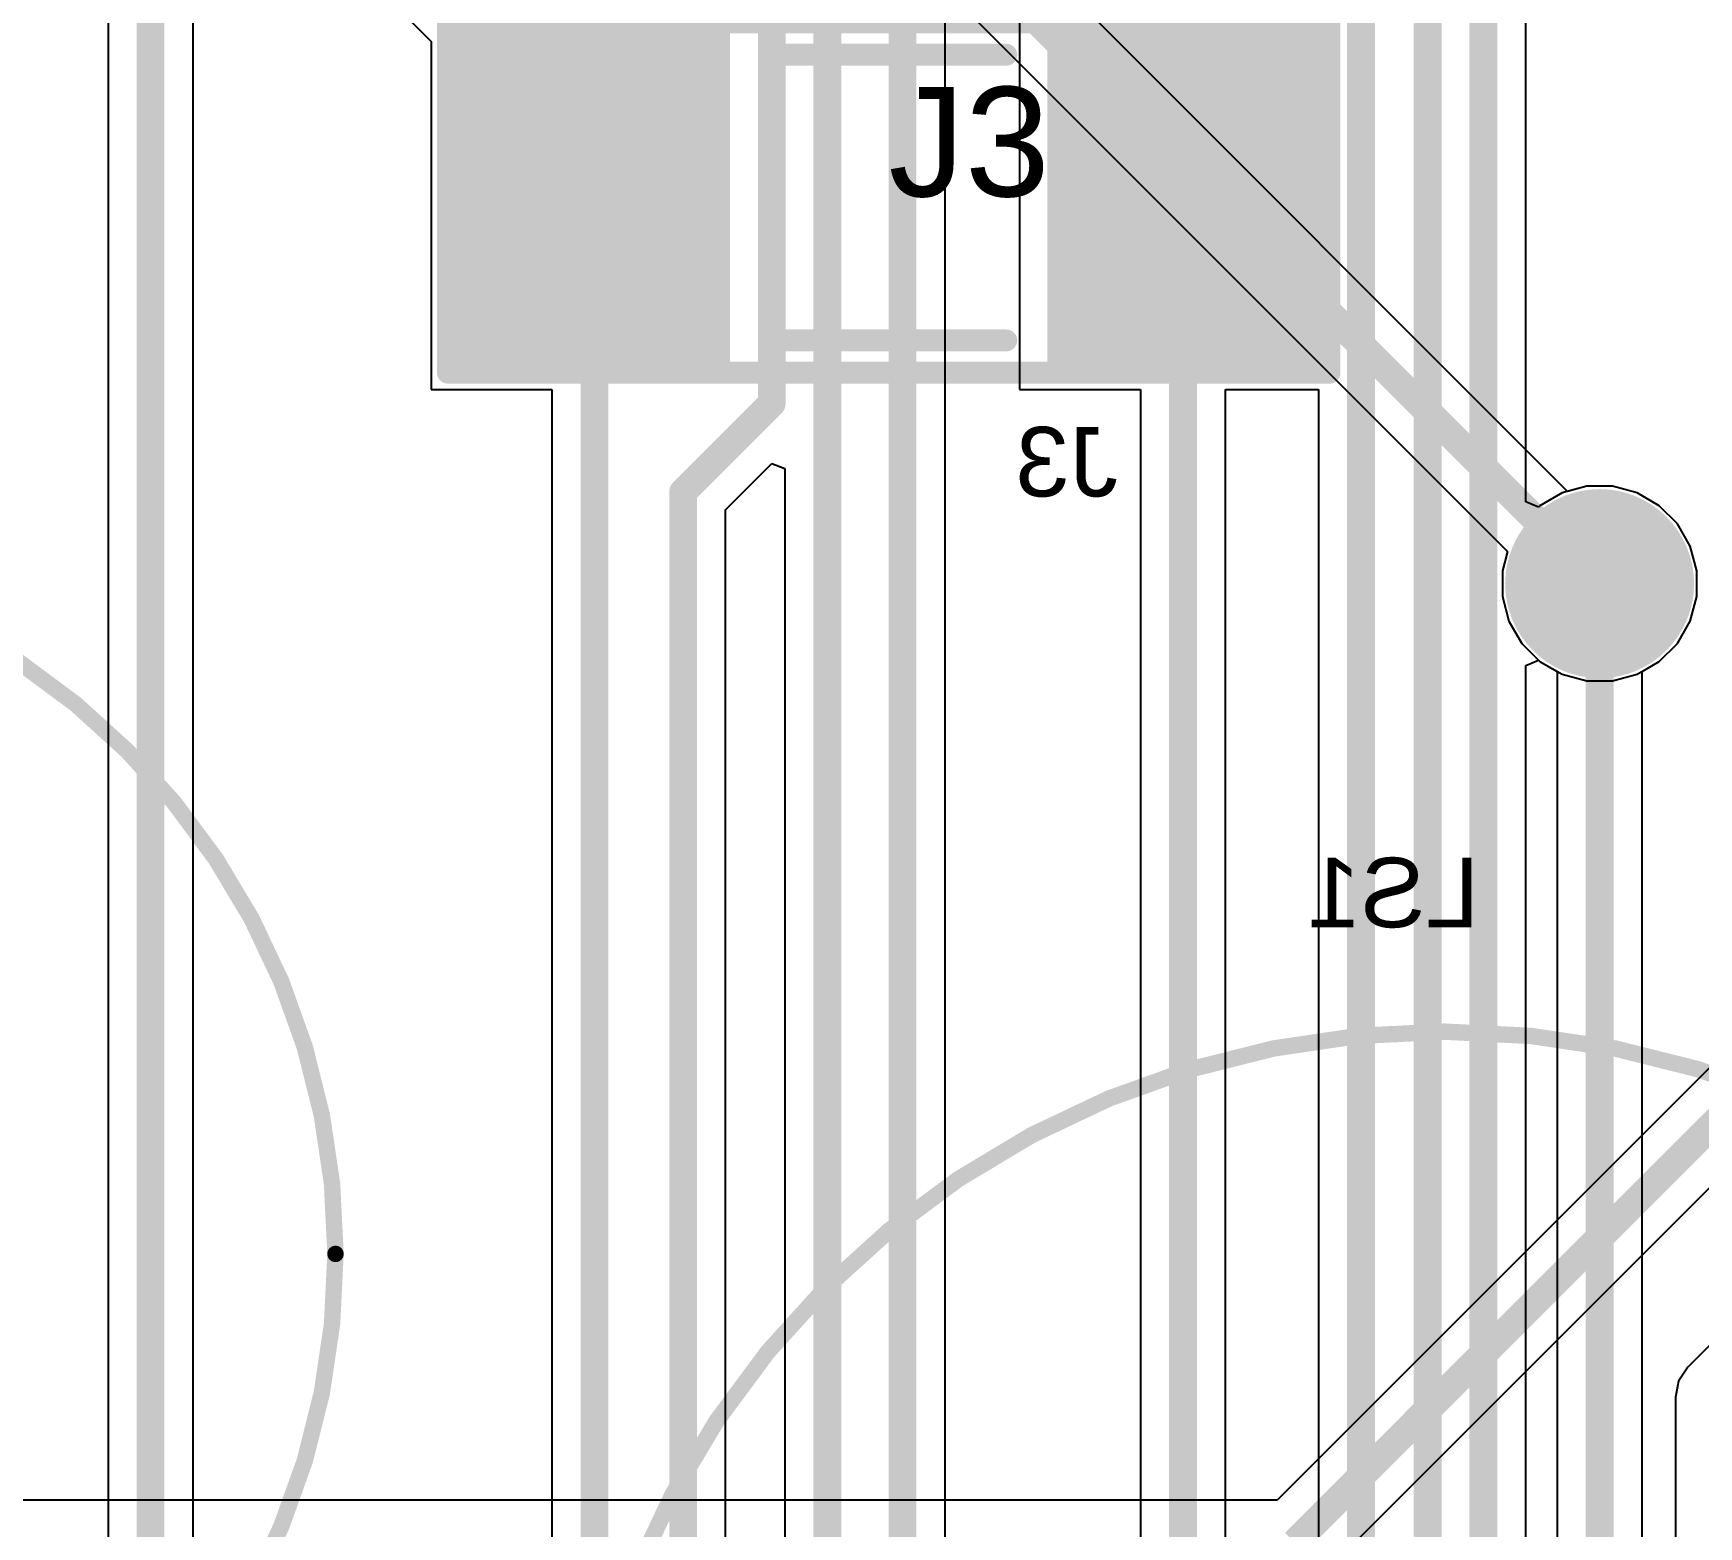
# Model space of a CAD drawing. Header units: inches. Extents: x -8.09 to -2.28, y -0.1 to 6.11.
# Drawn here: x -3.528 to -2.928, y 1.997 to 2.534 of the extents above; entities that cross this region are included whole.
import ezdxf

# ---------------------------------------------------------------- set-up
doc = ezdxf.new("R2010")
doc.units = ezdxf.units.IN
doc.header["$MEASUREMENT"] = 0
for name, color, linetype in [('BottomLayer', 5, 'Continuous'), ('BottomSolder', 6, 'Continuous'), ('InternalPlane1', 76, 'Continuous'), ('InternalPlane2', 16, 'Continuous'), ('Mechanical5', 56, 'Continuous'), ('MultiLayer', 9, 'Continuous'), ('PadHoleLayer', 156, 'Continuous'), ('TopLayer', 1, 'Continuous'), ('TopOverlay', 2, 'Continuous'), ('TopPaste', 8, 'Continuous'), ('TopSolder', 216, 'Continuous'), ('ViaHoleLayer', 16, 'Continuous')]:
    doc.layers.add(name, color=color, linetype=linetype)
doc.styles.add('Arial', font='', dxfattribs={"height": 0.2})
doc.styles.get('Arial').set_extended_font_data('Arial')

# ---------------------------------------------------------------- blocks, each defined once
blk = doc.blocks.new('FP_SD1614T5_A1_MFG_101')
at = {"layer": 'TopOverlay'}
blk.add_lwpolyline([(0.31496, 0, 0.00591, 0.00591, 1), (-0.31496, 0, 0.00591, 0.00591, 1)], format="xyseb", close=True, dxfattribs=at)
blk = doc.blocks.new('FP_S1911_46R_MFG_117')
at = {"layer": 'TopLayer'}
for points in [[(-0.15472, 0.05906), (-0.05709, 0.05906), (-0.05709, -0.05906), (-0.15472, -0.05906)], [(0.05709, 0.05906), (0.15472, 0.05906), (0.15472, -0.05906), (0.05709, -0.05906)]]:
    blk.add_hatch(color=1, dxfattribs=at).paths.add_polyline_path(points)
at = {"layer": 'TopPaste'}
for points in [[(-0.15472, 0.05906), (-0.05709, 0.05906), (-0.05709, -0.05906), (-0.15472, -0.05906)], [(0.05709, 0.05906), (0.15472, 0.05906), (0.15472, -0.05906), (0.05709, -0.05906)]]:
    blk.add_hatch(color=8, dxfattribs=at).paths.add_polyline_path(points)
at = {"layer": 'TopSolder'}
for points in [[(-0.15472, 0.05906), (-0.05709, 0.05906), (-0.05709, -0.05906), (-0.15472, -0.05906)], [(0.05709, 0.05906), (0.15472, 0.05906), (0.15472, -0.05906), (0.05709, -0.05906)]]:
    blk.add_hatch(color=216, dxfattribs=at).paths.add_polyline_path(points)
at = {"layer": 'Mechanical5'}
for points in [[(-0.15866, 0.06299, 0.00787, 0.00787, 0), (0.15866, 0.06299, 0.00787, 0.00787, 0)], [(-0.15866, -0.06299, 0.00787, 0.00787, 0), (-0.15866, 0.06299, 0.00787, 0.00787, 0)], [(0.15866, -0.06299, 0.00787, 0.00787, 0), (0.15866, 0.06299, 0.00787, 0.00787, 0)], [(-0.15866, -0.06299, 0.00787, 0.00787, 0), (0.15866, -0.06299, 0.00787, 0.00787, 0)]]:
    blk.add_lwpolyline(points, format="xyseb", dxfattribs=at)
for points in [[(-0.16063, 0.06299, 0.00394, 0.00394, 1), (-0.15669, 0.06299, 0.00394, 0.00394, 1)], [(-0.16063, 0.06299, 0.00394, 0.00394, 1), (-0.15669, 0.06299, 0.00394, 0.00394, 1)], [(0.15669, 0.06299, 0.00394, 0.00394, 1), (0.16063, 0.06299, 0.00394, 0.00394, 1)], [(0.15669, 0.06299, 0.00394, 0.00394, 1), (0.16063, 0.06299, 0.00394, 0.00394, 1)], [(-0.16063, -0.06299, 0.00394, 0.00394, 1), (-0.15669, -0.06299, 0.00394, 0.00394, 1)], [(-0.16063, -0.06299, 0.00394, 0.00394, 1), (-0.15669, -0.06299, 0.00394, 0.00394, 1)], [(0.15669, -0.06299, 0.00394, 0.00394, 1), (0.16063, -0.06299, 0.00394, 0.00394, 1)], [(0.15669, -0.06299, 0.00394, 0.00394, 1), (0.16063, -0.06299, 0.00394, 0.00394, 1)]]:
    blk.add_lwpolyline(points, format="xyseb", close=True, dxfattribs=at)
at = {"layer": 'TopOverlay'}
for points in [[(-0.04232, 0.05138, 0.00787, 0.00787, 0), (0.04232, 0.05138, 0.00787, 0.00787, 0)], [(-0.04232, -0.05138, 0.00787, 0.00787, 0), (0.04232, -0.05138, 0.00787, 0.00787, 0)]]:
    blk.add_lwpolyline(points, format="xyseb", dxfattribs=at)
for points in [[(-0.04429, 0.05138, 0.00394, 0.00394, 1), (-0.04035, 0.05138, 0.00394, 0.00394, 1)], [(0.04035, 0.05138, 0.00394, 0.00394, 1), (0.04429, 0.05138, 0.00394, 0.00394, 1)], [(-0.04429, -0.05138, 0.00394, 0.00394, 1), (-0.04035, -0.05138, 0.00394, 0.00394, 1)], [(0.04035, -0.05138, 0.00394, 0.00394, 1), (0.04429, -0.05138, 0.00394, 0.00394, 1)]]:
    blk.add_lwpolyline(points, format="xyseb", close=True, dxfattribs=at)
at = {"layer": 'Mechanical5', "style": 'Arial'}
blk.add_text('J3', height=0.03937, rotation=360, dxfattribs=at).set_placement((-0.00007, 0.00044))
blk = doc.blocks.new('FP_RAD_TH_D_12_5_0_5_L_30_MFG_152')
at = {"layer": 'BottomLayer'}
blk.add_hatch(color=5, dxfattribs=at).paths.add_polyline_path([(-0.12894, 0.03051), (-0.06791, 0.03051), (-0.06791, -0.03051), (-0.12894, -0.03051)])
h = blk.add_hatch(color=5, dxfattribs=at)
edge = h.paths.add_edge_path()
edge.add_arc((0.09843, 0), 0.03051, 0, 360)
at = {"layer": 'BottomSolder'}
blk.add_hatch(color=6, dxfattribs=at).paths.add_polyline_path([(-0.12894, 0.03051), (-0.06791, 0.03051), (-0.06791, -0.03051), (-0.12894, -0.03051)])
h = blk.add_hatch(color=6, dxfattribs=at)
edge = h.paths.add_edge_path()
edge.add_arc((0.09843, 0), 0.03051, 0, 360)
at = {"layer": 'InternalPlane1'}
h = blk.add_hatch(color=76, dxfattribs=at)
edge = h.paths.add_edge_path()
edge.add_arc((-0.09843, 0), 0.03968, 0, 360)
h = blk.add_hatch(color=76, dxfattribs=at)
edge = h.paths.add_edge_path()
edge.add_arc((0.09843, 0), 0.03968, 0, 360)
at = {"layer": 'InternalPlane2'}
h = blk.add_hatch(color=16, dxfattribs=at)
edge = h.paths.add_edge_path()
edge.add_arc((-0.09843, 0), 0.03968, 0, 360)
h = blk.add_hatch(color=16, dxfattribs=at)
edge = h.paths.add_edge_path()
edge.add_arc((0.09843, 0), 0.03968, 0, 360)
at = {"layer": 'MultiLayer'}
blk.add_hatch(color=9, dxfattribs=at).paths.add_polyline_path([(-0.12894, 0.03051), (-0.06791, 0.03051), (-0.06791, -0.03051), (-0.12894, -0.03051)])
h = blk.add_hatch(color=9, dxfattribs=at)
edge = h.paths.add_edge_path()
edge.add_arc((0.09843, 0), 0.03051, 0, 360)
at = {"layer": 'PadHoleLayer'}
h = blk.add_hatch(color=156, dxfattribs=at)
edge = h.paths.add_edge_path()
edge.add_arc((-0.09843, 0), 0.01969, 0, 360)
h = blk.add_hatch(color=156, dxfattribs=at)
edge = h.paths.add_edge_path()
edge.add_arc((0.09843, 0), 0.01969, 0, 360)
at = {"layer": 'TopLayer'}
blk.add_hatch(color=1, dxfattribs=at).paths.add_polyline_path([(-0.12894, 0.03051), (-0.06791, 0.03051), (-0.06791, -0.03051), (-0.12894, -0.03051)])
h = blk.add_hatch(color=1, dxfattribs=at)
edge = h.paths.add_edge_path()
edge.add_arc((0.09843, 0), 0.03051, 0, 360)
at = {"layer": 'TopSolder'}
blk.add_hatch(color=216, dxfattribs=at).paths.add_polyline_path([(-0.12894, 0.03051), (-0.06791, 0.03051), (-0.06791, -0.03051), (-0.12894, -0.03051)])
h = blk.add_hatch(color=216, dxfattribs=at)
edge = h.paths.add_edge_path()
edge.add_arc((0.09843, 0), 0.03051, 0, 360)
at = {"layer": 'TopOverlay'}
for points in [[(0.25591, 0, 0.00591, 0.00591, 1), (-0.25591, 0, 0.00591, 0.00591, 1)], [(-0.1998, 0.15748, 0.00394, 0.00394, 1), (-0.19587, 0.15748, 0.00394, 0.00394, 1)], [(-0.25738, 0, 0.00295, 0.00295, 1), (-0.25443, 0, 0.00295, 0.00295, 1)], [(0.25443, 0, 0.00295, 0.00295, 1), (0.25738, 0, 0.00295, 0.00295, 1)], [(-0.1998, -0.15748, 0.00394, 0.00394, 1), (-0.19587, -0.15748, 0.00394, 0.00394, 1)]]:
    blk.add_lwpolyline(points, format="xyseb", close=True, dxfattribs=at)
blk.add_lwpolyline([(-0.19783, -0.15748, 0.00787, 0.00787, 0), (-0.19783, 0.15748, 0.00787, 0.00787, 0)], format="xyseb", dxfattribs=at)
at = {"layer": 'Mechanical5', "style": 'Arial'}
blk.add_text('C15', height=0.03937, dxfattribs=at).set_placement((0, 0.00044))

msp = doc.modelspace()

# ---------------------------------------------------------------- hatches: boundary and pattern name
at = {"layer": 'BottomLayer'}
h = msp.add_hatch(color=5, dxfattribs=at)
edge = h.paths.add_edge_path()
edge.add_arc((-2.96413, 2.33613), 0.025, 0, 360)
at = {"layer": 'BottomSolder'}
h = msp.add_hatch(color=6, dxfattribs=at)
edge = h.paths.add_edge_path()
edge.add_arc((-2.96413, 2.33613), 0.029, 0, 360)
at = {"layer": 'InternalPlane1'}
h = msp.add_hatch(color=76, dxfattribs=at)
edge = h.paths.add_edge_path()
edge.add_arc((-2.96413, 2.33613), 0.034, 0, 360)
at = {"layer": 'InternalPlane2'}
h = msp.add_hatch(color=16, dxfattribs=at)
edge = h.paths.add_edge_path()
edge.add_arc((-2.96413, 2.33613), 0.034, 0, 360)
at = {"layer": 'TopLayer'}
h = msp.add_hatch(color=1, dxfattribs=at)
edge = h.paths.add_edge_path()
edge.add_arc((-2.96413, 2.33613), 0.025, 0, 360)
at = {"layer": 'TopSolder'}
h = msp.add_hatch(color=216, dxfattribs=at)
edge = h.paths.add_edge_path()
edge.add_arc((-2.96413, 2.33613), 0.029, 0, 360)
at = {"layer": 'ViaHoleLayer'}
h = msp.add_hatch(color=16, dxfattribs=at)
edge = h.paths.add_edge_path()
edge.add_arc((-2.96413, 2.33613), 0.014, 0, 360)

# ---------------------------------------------------------------- linework, layer by layer
at = {"layer": 'BottomLayer'}
for p, q in [((-2.97565, 2.36928), (-3.29519, 2.68881)), ((-3.31233, 2.66271), (-2.99728, 2.34765)), ((-2.58283, 2.5038), (-3.08018, 2.00644)), ((-3.05808, 1.98529), (-2.5612, 2.48217)), ((-2.96874, 2.37113), (-2.97565, 2.36928)), ((-2.95953, 2.37113), (-2.96874, 2.37113)), ((-2.95062, 2.36875), (-2.95953, 2.37113)), ((-2.94264, 2.36414), (-2.95062, 2.36875)), ((-2.93613, 2.35762), (-2.94264, 2.36414)), ((-2.93152, 2.34964), (-2.93613, 2.35762)), ((-2.92913, 2.34074), (-2.93152, 2.34964)), ((-2.99728, 2.34765), (-2.99913, 2.34074)), ((-2.99913, 2.34074), (-2.99913, 2.33153)), ((-2.92913, 2.33153), (-2.92913, 2.34074)), ((-2.99913, 2.33153), (-2.99675, 2.32262)), ((-2.93152, 2.32262), (-2.92913, 2.33153)), ((-2.99675, 2.32262), (-2.99214, 2.31464)), ((-2.93613, 2.31464), (-2.93152, 2.32262)), ((-2.99214, 2.31464), (-2.98562, 2.30813)), ((-2.94264, 2.30813), (-2.93613, 2.31464)), ((-2.98562, 2.30813), (-2.97764, 2.30352)), ((-2.95062, 2.30352), (-2.94264, 2.30813)), ((-2.97764, 2.30352), (-2.96874, 2.30113)), ((-2.95953, 2.30113), (-2.95062, 2.30352)), ((-2.96874, 2.30113), (-2.95953, 2.30113)), ((-3.08018, 2.00644), (-3.95085, 2.00644))]:
    msp.add_line(p, q, dxfattribs=at)
for points in [[(-3.306, 2.678, 0.01, 0.01, 0), (-2.96413, 2.33613, 0.01, 0.01, 0)], [(-3.07385, 1.99115, 0.01, 0.01, 0), (-2.55, 2.515, 0.01, 0.01, 0)]]:
    msp.add_lwpolyline(points, format="xyseb", dxfattribs=at)
msp.add_lwpolyline([(-2.96663, 2.33613, 0.005, 0.005, 1), (-2.96163, 2.33613, 0.005, 0.005, 1)], format="xyseb", close=True, dxfattribs=at)
at = {"layer": 'TopLayer'}
for p, q in [((-3.19971, 1.898), (-3.19971, 2.70972)), ((-3.50096, 2.5738), (-3.50096, 1.46067)), ((-3.47037, 1.88102), (-3.47037, 2.57303)), ((-2.99071, 2.36559), (-2.99071, 2.567)), ((-3.41581, 2.56219), (-3.38472, 2.5311)), ((-3.17291, 2.54406), (-3.17291, 2.40594)), ((-3.38472, 2.5311), (-3.38472, 2.40594)), ((-3.38472, 2.40594), (-3.3412, 2.40594)), ((-3.3412, 2.40594), (-3.3412, 1.72543)), ((-3.17291, 2.40594), (-3.12939, 2.40594)), ((-3.12939, 2.40594), (-3.12939, 1.94024)), ((-3.0988, 1.93391), (-3.0988, 2.40594)), ((-3.0988, 2.40594), (-3.06529, 2.40594)), ((-3.06529, 2.40594), (-3.06529, 1.85633)), ((-2.58461, 2.40202), (-2.93239, 2.05424)), ((-3.27871, 2.3627), (-3.262, 2.3794)), ((-3.262, 2.3794), (-3.25738, 2.37749)), ((-3.25738, 2.37749), (-3.25738, 1.93225)), ((-2.97764, 2.36875), (-2.98562, 2.36414)), ((-2.96874, 2.37113), (-2.97764, 2.36875)), ((-2.95953, 2.37113), (-2.96874, 2.37113)), ((-2.95062, 2.36875), (-2.95953, 2.37113)), ((-2.94264, 2.36414), (-2.95062, 2.36875)), ((-3.27871, 1.91746), (-3.27871, 2.3627)), ((-2.98609, 2.36368), (-2.99071, 2.36559)), ((-2.98562, 2.36414), (-2.98609, 2.36368)), ((-2.93613, 2.35762), (-2.94264, 2.36414)), ((-2.93152, 2.34964), (-2.93613, 2.35762)), ((-2.92913, 2.34074), (-2.93152, 2.34964)), ((-2.92913, 2.33153), (-2.92913, 2.34074)), ((-2.93152, 2.32262), (-2.92913, 2.33153)), ((-2.93613, 2.31464), (-2.93152, 2.32262)), ((-2.94264, 2.30813), (-2.93613, 2.31464)), ((-2.99071, 2.30668), (-2.98609, 2.30859)), ((-2.98609, 2.30859), (-2.98562, 2.30813)), ((-2.98562, 2.30813), (-2.97943, 2.30455)), ((-2.94884, 2.30455), (-2.94264, 2.30813)), ((-2.99071, 1.555), (-2.99071, 2.30668)), ((-2.97943, 2.30455), (-2.97943, 1.61687)), ((-2.94884, 1.89756), (-2.94884, 2.30455)), ((-2.93239, 2.05424), (-2.9357, 2.04928)), ((-2.9357, 2.04928), (-2.93687, 2.04343)), ((-2.93687, 2.04343), (-2.93687, 1.89756))]:
    msp.add_line(p, q, dxfattribs=at)
for points in [[(-3.48567, 1.45433, 0.01, 0.01, 0), (-3.48567, 3.27273, 0.01, 0.01, 0)], [(-3.215, 1.898, 0.01, 0.01, 0), (-3.215, 2.831, 0.01, 0.01, 0)], [(-3.05, 1.85, 0.01, 0.01, 0), (-3.05, 2.625, 0.01, 0.01, 0)], [(-3.026, 1.828, 0.01, 0.01, 0), (-3.026, 2.59334, 0.01, 0.01, 0)], [(-3.24209, 1.92591, 0.01, 0.01, 0), (-3.24209, 2.59022, 0.01, 0.01, 0)], [(-3.405, 2.573, 0.01, 0.01, 0), (-3.32591, 2.49391, 0.01, 0.01, 0)], [(-3.006, 1.555, 0.01, 0.01, 0), (-3.006, 2.57334, 0.01, 0.01, 0)], [(-3.26209, 2.40094, 0.01, 0.01, 0), (-3.26209, 2.54209, 0.01, 0.01, 0)], [(-3.32591, 2.475, 0.01, 0.01, 0), (-3.32591, 2.49391, 0.01, 0.01, 0)], [(-3.32591, 1.71909, 0.01, 0.01, 0), (-3.32591, 2.475, 0.01, 0.01, 0)], [(-3.11409, 1.93391, 0.01, 0.01, 0), (-3.11409, 2.475, 0.01, 0.01, 0)], [(-3.294, 2.36903, 0.01, 0.01, 0), (-3.26209, 2.40094, 0.01, 0.01, 0)], [(-3.294, 1.76, 0.01, 0.01, 0), (-3.294, 2.36903, 0.01, 0.01, 0)], [(-2.96413, 1.61687, 0.01, 0.01, 0), (-2.96413, 2.33613, 0.01, 0.01, 0)]]:
    msp.add_lwpolyline(points, format="xyseb", dxfattribs=at)
for points in [[(-3.32841, 2.49391, 0.005, 0.005, 1), (-3.32341, 2.49391, 0.005, 0.005, 1)], [(-3.32841, 2.49391, 0.005, 0.005, 1), (-3.32341, 2.49391, 0.005, 0.005, 1)], [(-3.32841, 2.475, 0.005, 0.005, 1), (-3.32341, 2.475, 0.005, 0.005, 1)], [(-3.32841, 2.475, 0.005, 0.005, 1), (-3.32341, 2.475, 0.005, 0.005, 1)], [(-3.11659, 2.475, 0.005, 0.005, 1), (-3.11159, 2.475, 0.005, 0.005, 1)], [(-3.26459, 2.40094, 0.005, 0.005, 1), (-3.25959, 2.40094, 0.005, 0.005, 1)], [(-3.26459, 2.40094, 0.005, 0.005, 1), (-3.25959, 2.40094, 0.005, 0.005, 1)], [(-3.2965, 2.36903, 0.005, 0.005, 1), (-3.2915, 2.36903, 0.005, 0.005, 1)], [(-3.2965, 2.36903, 0.005, 0.005, 1), (-3.2915, 2.36903, 0.005, 0.005, 1)], [(-2.96663, 2.33613, 0.005, 0.005, 1), (-2.96163, 2.33613, 0.005, 0.005, 1)]]:
    msp.add_lwpolyline(points, format="xyseb", close=True, dxfattribs=at)

# ---------------------------------------------------------------- block references
for name, p in [('FP_S1911_46R_MFG_117', (-3.22, 2.475)), ('FP_RAD_TH_D_12_5_0_5_L_30_MFG_152', (-3.675, 2.095))]:
    msp.add_blockref(name, p)
at = {"rotation": 180}
msp.add_blockref('FP_SD1614T5_A1_MFG_101', (-3.02, 1.86), dxfattribs=at)

# ---------------------------------------------------------------- texts
at = {"layer": 'TopOverlay', "style": 'Arial', "text_generation_flag": 2}
for s, p in [('J3', (-3.1375, 2.3675)), ('LS1', (-3.00739, 2.2125))]:
    msp.add_text(s, height=0.025, dxfattribs=at).set_placement(p)

doc.saveas('drawing.dxf')
